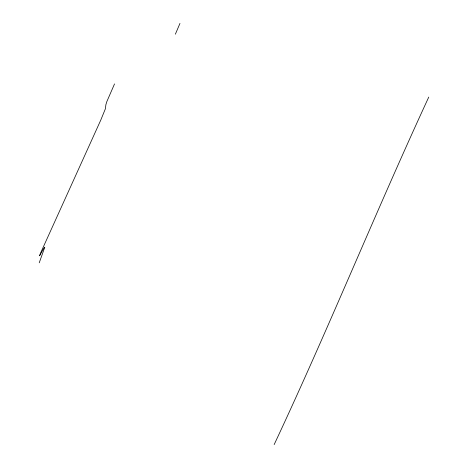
<?xml version="1.0" encoding="UTF-8"?>
<svg xmlns="http://www.w3.org/2000/svg" width="468" height="468" viewBox="0 0 468 468"><rect width="100%" height="100%" fill="white"/><g stroke="black" fill="none" stroke-linecap="round" stroke-linejoin="round"><path stroke-width="0.7" d="M39.236 262.811L44.811 247.127L43.729 248.338L39.575 255.797L40.47 253.241L100.708 120.229L105.382 108.81L105.891 104.686L106.827 101.62L114.531 83.912M175.371 34.193L179.969 23.4M428.764 97.081C375.529 212.174 328.045 329.817 274.149 444.6"/></g></svg>
